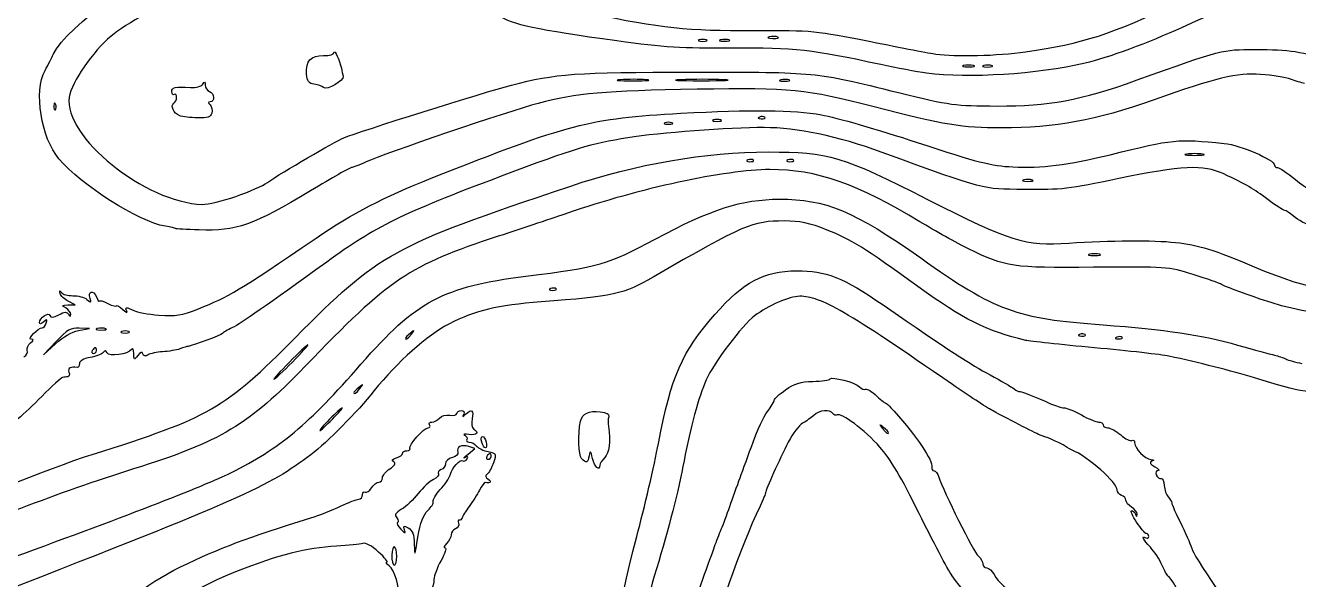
# Model space of a CAD drawing. Extents: x 32 to 2531, y 46 to 1398.
# Drawn here: x 961 to 1554, y 450 to 708 of the extents above; entities that cross this region are included whole.
import ezdxf

# ---------------------------------------------------------------- set-up
doc = ezdxf.new("R2010")
doc.units = 0
doc.layers.add('IMAGE', color=7, linetype='CONTINUOUS')

msp = doc.modelspace()

# ---------------------------------------------------------------- linework, layer by layer
at = {"layer": 'IMAGE', "color": 7}
for points in [[(1277.9865, 701.20292), (1277.9865, 701.20292)], [(1288.6786, 701.19502), (1288.6786, 701.19502)], [(1311.3453, 702.52835), (1311.3453, 702.52835)], [(1426.8155, 695.70516), (1426.8155, 695.70516)], [(1402.6532, 689.23899), (1402.6532, 689.23899)], [(1411.3452, 689.19459), (1411.3452, 689.19459)], [(1380.6924, 685.73719), (1380.6924, 685.73719)], [(1099.4736, 678.9866), (1099.4736, 678.9866)], [(1316.6786, 682.52799), (1316.6786, 682.52799)], [(974.56397, 671.23655), (974.56397, 671.23655)], [(1032.4289, 665.87497), (1032.4289, 665.87497)], [(1305.2921, 665.12539), (1305.2921, 665.12539)], [(1261.9865, 662.53625), (1261.9865, 662.53625)], [(1284.6532, 663.86959), (1284.6532, 663.86959)], [(1509.3199, 647.94155), (1509.3199, 647.94155)], [(1299.9588, 645.12539), (1299.9588, 645.12539)], [(1318.6254, 645.12539), (1318.6254, 645.12539)], [(1430.0119, 635.86123), (1430.0119, 635.86123)], [(1058.6437, 628.24861), (1058.6437, 628.24861)], [(1461.3199, 601.23899), (1461.3199, 601.23899)], [(1207.9588, 585.12539), (1207.9588, 585.12539)], [(985.24529, 565.69765), (985.24529, 565.69765)], [(998.01192, 566.5279), (998.01192, 566.5279)], [(1008.6532, 565.20292), (1008.6532, 565.20292)], [(1140.49, 563.98655), (1140.49, 563.98655)], [(1454.6255, 563.79205), (1454.6255, 563.79205)], [(1471.9588, 562.45872), (1471.9588, 562.45872)], [(993.65321, 556.31988), (993.65321, 556.31988)], [(1084.9865, 550.98655), (1084.9865, 550.98655)], [(1116.49, 538.65321), (1116.49, 538.65321)], [(1103.6532, 524.31988), (1103.6532, 524.31988)], [(1362.9865, 518.15663), (1362.9865, 518.15663)], [(1173.2669, 513.65321), (1173.2669, 513.65321)], [(1177.6532, 506.98655), (1177.6532, 506.98655)], [(1224.9516, 505.98655), (1224.9516, 505.98655)], [(1148.1353, 481.76744), (1148.1353, 481.76744)], [(1133.6532, 460.24119), (1133.6532, 460.24119)]]:
    msp.add_lwpolyline(points, close=True, dxfattribs=at)
for points in [[(1250.0268, 682.62813), (1250.0268, 682.62752)], [(1286.0475, 682.64262), (1286.0475, 682.64202)], [(1030.5101, 613.24113), (1030.5097, 613.24113)], [(980.31988, 577.63235), (983.65321, 577.69265), (980.42517, 579.33967)], [(985.24529, 565.69765), (990.31988, 566.67988), (985.59749, 566.83321)], [(974.93083, 560.65439), (968.98655, 554.32224), (974.57863, 559.51883)], [(1166.8751, 508.04392), (1170.0969, 510.66603), (1167.2203, 511.57901)]]:
    msp.add_lwpolyline(points, dxfattribs=at)
for points in [[(973.45417, 694.4074), (979.69547, 707.84257), (1018.099, 734.71396), (1034.7031, 737.26395)], [(1035.6868, 722.48379), (1024.7202, 718.34415), (1007.363, 708.74167), (1000.4545, 702.99233)], [(1426.8155, 695.70515), (1454.3413, 699.69076), (1465.758, 703.38531), (1499.1915, 719.12665)], [(1554.0696, 722.46596), (1543.2705, 723.91655), (1525.0753, 718.72783), (1499.5332, 706.91372)], [(1236.3199, 700.74632), (1198.679, 705.9186), (1187.3394, 708.34644), (1181.4474, 712.49477)], [(1224.3199, 713.62641), (1256.6361, 706.80515), (1269.3577, 705.4546), (1299.9983, 705.59231)], [(1499.5332, 706.91372), (1484.738, 700.07041), (1464.7048, 692.67852), (1454.6716, 690.36051)], [(1000.4545, 702.99233), (991.89024, 695.86512), (982.0418, 681.523), (980.9366, 674.5688)], [(1290.0572, 697.37704), (1266.5625, 697.20475), (1258.343, 697.72011), (1236.3199, 700.74632)], [(1274.6532, 701.20292), (1273.7365, 700.83304), (1274.4865, 700.5304), (1276.3199, 700.5304)], [(1277.9865, 701.20292), (1277.0699, 701.5728), (1275.5699, 701.5728), (1274.6532, 701.20292)], [(1276.3199, 700.5304), (1278.1532, 700.5304), (1278.9032, 700.83304), (1277.9865, 701.20292)], [(1284.6786, 701.24442), (1283.3813, 700.90636), (1284.1199, 700.60754), (1286.3199, 700.58036)], [(1288.6786, 701.19492), (1287.7759, 701.56015), (1285.9759, 701.58237), (1284.6786, 701.24442)], [(1286.3199, 700.58036), (1288.5199, 700.55316), (1289.5813, 700.82978), (1288.6786, 701.19502)], [(1299.9983, 705.59231), (1327.9312, 705.71791), (1328.7261, 705.64301), (1354.6649, 700.44607)], [(1307.3453, 702.57775), (1306.048, 702.2397), (1306.7865, 701.94087), (1308.9865, 701.9137)], [(1311.3453, 702.52825), (1310.4425, 702.89348), (1308.6425, 702.91571), (1307.3453, 702.57775)], [(1308.9865, 701.9137), (1311.1865, 701.8865), (1312.248, 702.16311), (1311.3453, 702.52835)], [(1099.4651, 693.91692), (1102.4558, 693.80452), (1104.3523, 694.35879), (1104.4044, 695.36048)], [(1104.4044, 695.36048), (1104.4994, 697.18879), (1107.1345, 691.56027), (1107.8349, 688.03284)], [(1359.3591, 689.67363), (1327.5904, 696.63507), (1319.0058, 697.58932), (1290.0572, 697.37704)], [(1354.6649, 700.44607), (1369.1419, 697.54556), (1382.7865, 694.92052), (1384.9865, 694.61261)], [(1384.9865, 694.61261), (1394.3888, 693.29673), (1413.658, 693.80003), (1426.8155, 695.70516)], [(1478.8801, 682.53372), (1518.9517, 696.85209), (1518.5011, 696.73541), (1533.6532, 696.71292)], [(1533.6532, 696.71292), (1550.6367, 696.68772), (1554.662, 696.06904), (1571.3221, 690.92337)], [(969.64468, 686.98655), (971.0362, 689.55321), (972.75047, 692.8926), (973.45417, 694.4074)], [(1091.6336, 685.28121), (1091.1611, 691.41341), (1093.6304, 694.13628), (1099.4651, 693.91692)], [(1380.6924, 685.73719), (1376.1305, 686.33073), (1366.5305, 688.10213), (1359.3591, 689.67363)], [(1454.6716, 690.36051), (1431.9908, 685.12051), (1400.5389, 683.15493), (1380.6924, 685.73719)], [(1397.9865, 689.23899), (1396.7032, 688.90361), (1397.7532, 688.62921), (1400.3199, 688.62921)], [(1402.6532, 689.23899), (1401.3699, 689.57435), (1399.2699, 689.57435), (1397.9865, 689.23899)], [(1400.3199, 688.62921), (1402.8865, 688.62921), (1403.9365, 688.90361), (1402.6532, 689.23899)], [(1407.3452, 689.24399), (1406.048, 688.90594), (1406.7865, 688.60711), (1408.9865, 688.57994)], [(1411.3452, 689.19449), (1410.4425, 689.55972), (1408.6425, 689.58195), (1407.3452, 689.24399)], [(1408.9865, 688.57994), (1411.1865, 688.55274), (1412.248, 688.82935), (1411.3452, 689.19459)], [(976.11207, 645.75377), (967.77041, 655.60184), (964.37289, 677.26273), (969.64468, 686.98655)], [(1095.1422, 680.54031), (1092.6314, 680.89289), (1091.8951, 681.88787), (1091.6336, 685.28121)], [(1108.6378, 684.21148), (1109.0966, 682.19311), (1100.9637, 677.55621), (1099.4736, 678.9866)], [(1107.8349, 688.03284), (1108.0847, 686.77496), (1108.446, 685.05536), (1108.6378, 684.21148)], [(1187.089, 680.12277), (1208.0316, 685.536), (1216.5031, 686.14072), (1271.6532, 686.15911)], [(1250.0268, 682.62752), (1246.9322, 682.90715), (1241.5322, 682.91048), (1238.0268, 682.63552)], [(1286.0475, 682.64202), (1280.7643, 682.89444), (1271.7643, 682.89596), (1266.0475, 682.64602)], [(1271.6532, 686.15911), (1330.3926, 686.17871), (1327.4941, 686.46584), (1367.6532, 676.64868)], [(1316.6786, 682.52789), (1315.7759, 682.89312), (1313.9759, 682.91534), (1312.6786, 682.57739)], [(1536.4071, 685.15876), (1525.4763, 685.93616), (1515.6631, 683.57707), (1486.3203, 673.11804)], [(1550.4071, 682.92889), (1548.2547, 683.76076), (1541.9547, 684.7642), (1536.4071, 685.15876)], [(1556.9869, 680.89593), (1555.5203, 681.1822), (1552.5593, 682.09703), (1550.4071, 682.92889)], [(1028.7643, 677.0452), (1028.7643, 679.09484), (1030.1863, 679.41359), (1037.5017, 679.00381)], [(1029.8754, 675.79056), (1029.2643, 675.41287), (1028.7643, 675.97745), (1028.7643, 677.0452)], [(1037.5017, 679.00381), (1040.0691, 678.86), (1042.5048, 679.52071), (1043.148, 680.53539)], [(1043.148, 680.53539), (1044.0332, 681.93199), (1044.2835, 681.84369), (1044.2995, 680.1292)], [(1044.2995, 680.1292), (1044.3105, 678.92432), (1045.2199, 677.59316), (1046.3199, 677.17104)], [(1046.3199, 677.17104), (1048.6955, 676.25941), (1049.0204, 672.31988), (1046.7199, 672.31988)], [(1099.4736, 678.9866), (1098.8391, 679.59572), (1096.8899, 680.29488), (1095.1422, 680.54031)], [(1109.0173, 655.58015), (1115.5373, 658.30436), (1175.017, 677.0024), (1187.089, 680.12277)], [(1273.6536, 678.16672), (1230.3773, 677.49477), (1217.5831, 676.35808), (1199.6536, 671.59233)], [(1238.0268, 682.63552), (1234.5213, 682.35996), (1237.0532, 682.13116), (1243.6532, 682.12711)], [(1243.6532, 682.12711), (1250.2532, 682.12311), (1253.1213, 682.34851), (1250.0268, 682.62813)], [(1266.0475, 682.64602), (1260.3306, 682.39549), (1264.6532, 682.18897), (1275.6532, 682.1871)], [(1355.6536, 670.13292), (1324.3104, 678.21145), (1317.7746, 678.85179), (1273.6536, 678.16672)], [(1275.6532, 682.1871), (1286.6532, 682.1861), (1291.3306, 682.39022), (1286.0475, 682.64262)], [(1312.6786, 682.57739), (1311.3813, 682.23933), (1312.1199, 681.94051), (1314.3199, 681.91333)], [(1314.3199, 681.91333), (1316.5199, 681.88613), (1317.5813, 682.16275), (1316.6786, 682.52799)], [(1413.6532, 670.38783), (1437.9987, 670.30783), (1451.9187, 672.89981), (1478.8801, 682.53372)], [(974.56403, 671.23655), (974.1384, 672.30019), (973.82245, 671.98425), (973.75848, 670.43099)], [(974.45877, 668.68099), (974.90183, 669.12404), (974.94919, 670.27405), (974.56397, 671.23655)], [(980.9366, 674.5688), (978.03028, 656.28149), (1016.5141, 625.22901), (1042.9865, 624.50085)], [(1032.4289, 665.87497), (1029.591, 666.92343), (1027.8898, 670.56335), (1029.7114, 671.6892)], [(1029.7114, 671.6892), (1030.4127, 672.12264), (1030.9865, 673.37725), (1030.9865, 674.47725)], [(1030.9865, 674.47725), (1030.9865, 675.57725), (1030.4865, 676.16824), (1029.8754, 675.79056)], [(1046.7199, 672.31988), (1045.5703, 672.31988), (1045.5268, 671.91292), (1046.5657, 670.87411)], [(1046.5657, 670.87411), (1047.3608, 670.07893), (1047.7353, 668.37248), (1047.3978, 667.08199)], [(1199.6536, 671.59233), (1185.6788, 667.87775), (1127.6152, 648.13537), (1119.3348, 644.28288)], [(1367.6532, 676.64868), (1392.1107, 670.66991), (1393.7011, 670.45343), (1413.6532, 670.38783)], [(1486.3203, 673.11804), (1459.7957, 663.66355), (1440.7037, 660.16207), (1415.6536, 660.15773)], [(973.75848, 670.43099), (973.70058, 669.02544), (974.01572, 668.23793), (974.45877, 668.68099)], [(1040.809, 664.86109), (1037.5226, 664.93019), (1033.7515, 665.38633), (1032.4289, 665.87497)], [(1047.3978, 667.08199), (1046.9206, 665.25691), (1045.4568, 664.76349), (1040.809, 664.86109)], [(1149.6532, 636.68399), (1214.2707, 662.2956), (1223.1881, 664.61588), (1266.1755, 667.00253)], [(1266.1755, 667.00253), (1299.0196, 668.82604), (1318.3146, 668.60871), (1331.7614, 666.26377)], [(1302.7365, 665.23064), (1301.6729, 664.80501), (1301.9888, 664.48907), (1303.5421, 664.42509)], [(1305.2921, 665.12544), (1304.8491, 665.56849), (1303.699, 665.61585), (1302.7365, 665.23064)], [(1303.5421, 664.42509), (1304.9477, 664.36719), (1305.7352, 664.68233), (1305.2921, 665.12539)], [(1331.7614, 666.26377), (1338.2464, 665.13288), (1358.2749, 659.35357), (1376.2693, 653.42085)], [(1415.6536, 660.15773), (1397.0424, 660.15473), (1389.5081, 661.40709), (1355.6536, 670.13292)], [(1305.0273, 660.31988), (1288.2325, 660.31988), (1256.2975, 657.93605), (1241.4194, 655.5718)], [(1258.6532, 662.53625), (1257.7365, 662.16637), (1258.4865, 661.86373), (1260.3199, 661.86373)], [(1261.9865, 662.53625), (1261.0699, 662.90613), (1259.5699, 662.90613), (1258.6532, 662.53625)], [(1260.3199, 661.86373), (1262.1532, 661.86373), (1262.9032, 662.16637), (1261.9865, 662.53625)], [(1281.3199, 663.86959), (1280.4032, 663.49971), (1281.1532, 663.19707), (1282.9865, 663.19707)], [(1284.6532, 663.86959), (1283.7365, 664.23947), (1282.2365, 664.23947), (1281.3199, 663.86959)], [(1282.9865, 663.19707), (1284.8199, 663.19707), (1285.5699, 663.49971), (1284.6532, 663.86959)], [(1360.0055, 648.75465), (1339.1291, 656.34465), (1320.2317, 660.31988), (1305.0273, 660.31988)], [(1073.3104, 634.69507), (1080.0867, 639.43293), (1104.3823, 653.64351), (1109.0173, 655.58015)], [(1241.4194, 655.5718), (1224.0084, 652.80503), (1216.548, 650.54005), (1182.3712, 637.64473)], [(1376.2693, 653.42085), (1404.7968, 644.01543), (1410.5232, 642.55087), (1420.9865, 641.98429)], [(1466.3199, 647.67608), (1496.2124, 655.0264), (1497.2689, 655.13089), (1519.4555, 652.93097)], [(1214.3199, 632.92665), (1245.4041, 643.38141), (1277.5416, 648.93953), (1306.9865, 648.95316)], [(1306.9865, 648.95316), (1335.1672, 648.96646), (1341.4775, 647.07953), (1381.4487, 626.69032)], [(1426.3199, 631.46937), (1405.7051, 631.7632), (1409.3667, 630.80879), (1360.0055, 648.75465)], [(1420.9865, 641.98429), (1434.3197, 641.26231), (1446.4091, 642.78016), (1466.3199, 647.67608)], [(1501.9865, 647.94155), (1499.9699, 647.63605), (1501.6199, 647.38609), (1505.6532, 647.38609)], [(1509.3199, 647.94155), (1507.3032, 648.24705), (1504.0032, 648.24705), (1501.9865, 647.94155)], [(1505.6532, 647.38609), (1509.6865, 647.38609), (1511.3365, 647.63605), (1509.3199, 647.94155)], [(1519.4555, 652.93097), (1527.0532, 652.17763), (1542.9865, 645.30615), (1542.9865, 642.78288)], [(1025.7605, 614.30099), (1013.174, 616.5184), (986.63384, 633.33187), (976.11207, 645.75377)], [(1112.4827, 641.65321), (1111.8228, 641.65321), (1103.2813, 636.81184), (1093.5016, 630.8946)], [(1119.3348, 644.28288), (1116.2261, 642.83656), (1113.1427, 641.65321), (1112.4827, 641.65321)], [(1297.4032, 645.23064), (1296.3396, 644.80501), (1296.6555, 644.48907), (1298.2088, 644.42509)], [(1299.9588, 645.12544), (1299.5157, 645.56849), (1298.3657, 645.61585), (1297.4032, 645.23064)], [(1298.2088, 644.42509), (1299.6143, 644.36719), (1300.4018, 644.68233), (1299.9588, 645.12539)], [(1316.0699, 645.23064), (1315.0062, 644.80501), (1315.3222, 644.48907), (1316.8754, 644.42509)], [(1318.6254, 645.12544), (1318.1824, 645.56849), (1317.0324, 645.61585), (1316.0699, 645.23064)], [(1316.8754, 644.42509), (1318.281, 644.36719), (1319.0685, 644.68233), (1318.6254, 645.12539)], [(1518.9866, 638.83755), (1509.8499, 643.13697), (1499.4715, 642.64327), (1470.3199, 636.52244)], [(1542.9865, 642.78288), (1542.9865, 642.16159), (1543.6041, 641.65325), (1544.3591, 641.65325)], [(1544.3591, 641.65325), (1545.114, 641.65325), (1548.864, 639.16381), (1552.6924, 636.12115)], [(1095.994, 608.75785), (1113.0919, 620.38943), (1127.6248, 627.95287), (1149.6532, 636.68399)], [(1182.3712, 637.64473), (1135.5369, 619.97356), (1123.9902, 614.29409), (1100.9868, 597.61413)], [(1307.6532, 640.75216), (1286.8438, 640.61592), (1246.3609, 631.89205), (1213.2932, 620.41804)], [(1377.6141, 616.41101), (1349.2179, 633.85597), (1328.9953, 640.89189), (1307.6532, 640.75216)], [(1426.0119, 635.91063), (1424.7147, 635.57258), (1425.4532, 635.27375), (1427.6532, 635.24658)], [(1430.0119, 635.86113), (1429.1092, 636.22636), (1427.3092, 636.24859), (1426.0119, 635.91063)], [(1470.3199, 636.52244), (1446.9599, 631.61767), (1443.5326, 631.22405), (1426.3199, 631.46937)], [(1427.6532, 635.24658), (1429.8532, 635.21938), (1430.9147, 635.49599), (1430.0119, 635.86123)], [(1539.7764, 626.79548), (1532.9699, 631.95041), (1530.1439, 633.58731), (1518.9866, 638.83755)], [(1552.6924, 636.12115), (1563.0392, 627.89804), (1572.7492, 623.85583), (1582.4204, 623.74559)], [(1093.5016, 630.8946), (1066.8669, 614.77909), (1058.8541, 611.95689), (1041.5108, 612.58293)], [(1058.6437, 628.24861), (1064.6885, 630.38048), (1071.2885, 633.28139), (1073.3104, 634.69507)], [(1086.3199, 562.3418), (1125.5458, 601.90005), (1130.9784, 604.89584), (1214.3199, 632.92665)], [(1042.9865, 624.50085), (1045.5532, 624.43015), (1052.5989, 626.11675), (1058.6437, 628.24861)], [(1254.2148, 608.33183), (1280.2085, 622.26085), (1294.5143, 626.86376), (1312.0459, 626.93905)], [(1312.0459, 626.93905), (1333.49, 627.03115), (1347.0321, 621.39644), (1377.9515, 599.51655)], [(1381.4487, 626.69032), (1419.5328, 607.26364), (1426.6897, 605.05227), (1446.9865, 606.4402)], [(1547.6904, 621.65321), (1547.0722, 621.65321), (1543.5108, 623.96724), (1539.7764, 626.79548)], [(1213.2932, 620.41804), (1207.2579, 618.32387), (1192.7199, 613.47264), (1180.9865, 609.63752)], [(1551.5672, 619.18943), (1550.0534, 620.54451), (1548.3088, 621.65321), (1547.6904, 621.65321)], [(1578.6303, 611.52988), (1565.6388, 612.21891), (1556.4491, 614.81984), (1551.5672, 619.18943)], [(1030.5097, 613.24113), (1030.3608, 613.39011), (1028.2236, 613.86704), (1025.7605, 614.30099)], [(1041.5108, 612.58293), (1035.6094, 612.79596), (1030.6591, 613.09215), (1030.5101, 613.24113)], [(1314.3199, 616.76496), (1299.3408, 616.74896), (1295.8117, 615.23636), (1253.148, 590.546)], [(1334.3199, 612.55814), (1325.9136, 615.88135), (1321.6754, 616.77283), (1314.3199, 616.76496)], [(1376.6973, 586.14428), (1351.7581, 604.22292), (1345.4353, 608.16387), (1334.3199, 612.55814)], [(1400.3199, 603.73829), (1394.8199, 606.4152), (1384.6023, 612.11792), (1377.6141, 616.41101)], [(1041.1277, 575.82773), (1055.5948, 581.57299), (1059.3198, 583.80867), (1095.994, 608.75785)], [(1180.9865, 609.63752), (1139.3367, 596.02403), (1130.3947, 589.99953), (1090.8411, 548.90389)], [(1193.8155, 590.9874), (1227.942, 595.25476), (1231.969, 596.41116), (1254.2148, 608.33183)], [(1446.9865, 606.4402), (1466.5623, 607.77883), (1486.0435, 607.90484), (1496.7683, 606.7622)], [(1496.7683, 606.7622), (1507.4907, 605.61983), (1514.7213, 603.38735), (1533.5132, 595.41729)], [(1458.5096, 595.17948), (1420.1768, 594.84693), (1417.9001, 595.18248), (1400.3199, 603.73829)], [(1456.6532, 601.23899), (1455.3699, 600.90361), (1456.4199, 600.62921), (1458.9865, 600.62921)], [(1461.3199, 601.23899), (1460.0365, 601.57435), (1457.9365, 601.57435), (1456.6532, 601.23899)], [(1458.9865, 600.62921), (1461.5532, 600.62921), (1462.6032, 600.90361), (1461.3199, 601.23899)], [(1100.9868, 597.61413), (1073.0926, 577.3878), (1060.9927, 568.97863), (1056.9979, 567.04295)], [(1320.183, 593.55177), (1333.6386, 593.69016), (1341.8132, 590.45361), (1360.4105, 577.62467)], [(1377.9515, 599.51655), (1412.9845, 574.72563), (1422.3497, 571.29193), (1462.9865, 568.33901)], [(1504.9447, 591.8204), (1493.0813, 595.44959), (1492.7132, 595.47621), (1458.5096, 595.17948)], [(1533.5132, 595.41729), (1559.8423, 584.25057), (1576.3079, 581.60111), (1590.3199, 586.27663)], [(1116.9749, 549.97589), (1142.5578, 579.37547), (1155.2877, 586.16969), (1193.8155, 590.9874)], [(1253.148, 590.546), (1239.4863, 582.6397), (1234.6029, 581.56156), (1200.9865, 579.03015)], [(1281.9262, 573.09009), (1295.5821, 588.56752), (1304.6015, 593.39153), (1320.183, 593.55177)], [(1518.278, 587.09532), (1517.5216, 587.68211), (1511.5216, 589.8084), (1504.9447, 591.8204)], [(976.657, 582.98659), (976.28017, 584.38189), (976.45865, 584.50701), (977.24729, 583.40044)], [(980.42517, 579.33967), (978.64975, 580.24543), (976.95407, 581.88659), (976.657, 582.98659)], [(977.24729, 583.40044), (977.86903, 582.52807), (980.29392, 581.86879), (982.63595, 581.93537)], [(982.63595, 581.93537), (984.97797, 582.00187), (987.92729, 581.21572), (989.19, 580.18819)], [(990.62775, 580.61055), (989.30683, 584.13677), (992.17484, 584.90912), (993.57997, 581.40557)], [(1205.4032, 585.23064), (1204.3396, 584.80501), (1204.6555, 584.48907), (1206.2088, 584.42509)], [(1207.9588, 585.12544), (1207.5157, 585.56849), (1206.3657, 585.61585), (1205.4032, 585.23064)], [(1206.2088, 584.42509), (1207.6143, 584.36719), (1208.4018, 584.68233), (1207.9588, 585.12539)], [(1426.9865, 561.08044), (1408.4843, 565.51646), (1397.824, 570.82944), (1376.6973, 586.14428)], [(1536.3199, 580.31728), (1527.1532, 583.4584), (1519.0344, 586.50852), (1518.278, 587.09532)], [(979.31988, 576.21311), (977.28308, 577.39944), (977.41016, 577.5798), (980.31988, 577.63235)], [(981.6328, 573.25365), (981.6435, 574.13388), (980.60321, 575.46564), (979.31988, 576.21311)], [(989.19, 580.18819), (991.21275, 578.54215), (991.38376, 578.59239), (990.62775, 580.61055)], [(993.57997, 581.40557), (994.26063, 579.70847), (994.85555, 578.78533), (994.90203, 579.35416)], [(994.90203, 579.35416), (994.94853, 579.92299), (996.78655, 579.45763), (998.98655, 578.31992)], [(998.98655, 578.31992), (1001.1865, 577.18225), (1002.9865, 576.65984), (1002.9865, 577.159)], [(1002.9865, 577.159), (1002.9865, 577.65815), (1004.2897, 576.92356), (1005.8824, 575.52657)], [(1007.8037, 574.65325), (1006.6195, 576.67852), (1007.6502, 576.77217), (1011.0571, 574.94885)], [(1022.7772, 572.87755), (1030.639, 572.27644), (1033.2369, 572.69411), (1041.1277, 575.82773)], [(1200.9865, 579.03015), (1180.1381, 577.46019), (1170.7972, 575.21543), (1157.945, 568.68659)], [(1321.5304, 581.65357), (1316.7684, 581.65357), (1306.7951, 577.32663), (1300.5132, 572.53516)], [(1392.7176, 540.48612), (1343.3952, 574.73713), (1331.4354, 581.65357), (1321.5304, 581.65357)], [(1360.4105, 577.62467), (1391.4923, 556.18352), (1401.2112, 549.82909), (1410.3199, 544.99325)], [(1605.6532, 579.25635), (1585.7, 570.73004), (1563.2976, 571.07284), (1536.3199, 580.31728)], [(966.98655, 569.32669), (966.98655, 571.55511), (971.33407, 574.5756), (971.94229, 572.76977)], [(970.20775, 569.17513), (970.90997, 571.00511), (970.71487, 571.08759), (969.01707, 569.67855)], [(971.94229, 572.76977), (972.32529, 571.63268), (973.40855, 571.70949), (976.00795, 573.05808)], [(976.00795, 573.05808), (978.75773, 574.48468), (979.78231, 574.53324), (980.58193, 573.27485)], [(980.58193, 573.27485), (981.37213, 572.03131), (981.61713, 572.02635), (981.6328, 573.25365)], [(1005.8824, 575.52657), (1007.4751, 574.12957), (1008.3397, 573.73659), (1007.8037, 574.65325)], [(1011.0571, 574.94885), (1012.4661, 574.19476), (1017.7402, 573.26268), (1022.7772, 572.87755)], [(1255.6677, 512.98655), (1261.7007, 544.55995), (1266.5529, 555.66636), (1281.9262, 573.09009)], [(1300.5132, 572.53516), (1294.6077, 568.03081), (1281.4509, 550.62933), (1277.9471, 542.68869)], [(963.11587, 561.61081), (961.19369, 561.65441), (966.4164, 566.98655), (968.38124, 566.98655)], [(969.01707, 569.67855), (967.89796, 568.74976), (966.98655, 568.59183), (966.98655, 569.32669)], [(968.38124, 566.98655), (968.92391, 566.98655), (969.74584, 567.97141), (970.20775, 569.17513)], [(974.57863, 559.51883), (978.02404, 562.72056), (982.11873, 565.09247), (985.24529, 565.69765)], [(985.59749, 566.83321), (981.59575, 566.96308), (979.968, 566.02025), (974.93083, 560.65439)], [(994.01192, 566.5773), (992.71463, 566.23924), (993.45321, 565.94042), (995.65321, 565.91324)], [(998.01192, 566.5278), (997.10921, 566.89303), (995.30921, 566.91525), (994.01192, 566.5773)], [(995.65321, 565.91324), (997.85321, 565.88604), (998.91463, 566.16266), (998.01192, 566.5279)], [(1005.3199, 565.20292), (1004.4032, 564.83304), (1005.1532, 564.5304), (1006.9865, 564.5304)], [(1008.6532, 565.20292), (1007.7365, 565.5728), (1006.2365, 565.5728), (1005.3199, 565.20292)], [(1006.9865, 564.5304), (1008.8199, 564.5304), (1009.5699, 564.83304), (1008.6532, 565.20292)], [(1052.3202, 564.23956), (1051.7837, 563.54769), (1038.9113, 558.77645), (1036.3202, 558.30905)], [(1056.9979, 567.04295), (1054.7918, 565.97397), (1052.6868, 564.71245), (1052.3202, 564.23956)], [(1157.945, 568.68659), (1148.1289, 563.70007), (1133.6904, 550.82498), (1123.1843, 537.68975)], [(1139.9865, 564.48996), (1138.7032, 563.48349), (1137.6532, 562.43349), (1137.6532, 562.15663)], [(1137.6532, 562.15663), (1137.6532, 561.05924), (1138.7481, 561.76555), (1140.49, 563.98655)], [(1140.49, 563.98655), (1142.1485, 566.10129), (1142.1013, 566.14845), (1139.9865, 564.48996)], [(1454.6255, 563.79211), (1454.1824, 564.23516), (1453.0324, 564.28252), (1452.0699, 563.89731)], [(1462.9865, 568.33901), (1491.6525, 566.25597), (1509.4891, 563.57508), (1525.7517, 558.90519)], [(961.37525, 556.46936), (961.03273, 557.48715), (961.70516, 559.0508), (962.86952, 559.94415)], [(962.86952, 559.94415), (964.54144, 561.22691), (964.59324, 561.57732), (963.11587, 561.61081)], [(991.65321, 507.87356), (1046.5102, 525.15613), (1053.3476, 529.09015), (1086.3199, 562.3418)], [(1036.3202, 558.30905), (1035.9535, 558.24295), (1034.2485, 557.71039), (1032.5312, 557.12567)], [(1092.2364, 558.98655), (1091.8697, 558.98655), (1088.0073, 555.38655), (1083.6532, 550.98655)], [(1084.9865, 550.98655), (1089.3406, 555.38655), (1092.6031, 558.98655), (1092.2364, 558.98655)], [(1458.9865, 557.64232), (1443.2199, 559.09374), (1428.8199, 560.6409), (1426.9865, 561.08044)], [(1452.0699, 563.89731), (1451.0063, 563.47168), (1451.3221, 563.15573), (1452.8755, 563.09176)], [(1452.8755, 563.09176), (1454.2809, 563.03386), (1455.0685, 563.349), (1454.6255, 563.79205)], [(1469.4032, 562.56397), (1468.3396, 562.13835), (1468.6555, 561.8224), (1470.2088, 561.75843)], [(1471.9588, 562.45877), (1471.5157, 562.90183), (1470.3657, 562.94919), (1469.4032, 562.56397)], [(1470.2088, 561.75843), (1471.6143, 561.70053), (1472.4019, 562.01567), (1471.9588, 562.45872)], [(1525.7517, 558.90519), (1533.3976, 556.70969), (1541.096, 554.60127), (1542.8595, 554.21981)], [(959.81623, 553.39785), (961.0162, 554.0694), (961.71776, 555.45157), (961.37525, 556.46936)], [(990.65351, 553.11845), (987.58854, 552.55485), (985.65351, 551.44841), (985.65351, 550.25947)], [(996.75502, 555.5122), (996.14919, 554.70132), (993.40351, 553.62413), (990.65351, 553.11845)], [(991.65321, 556.31988), (991.19999, 555.58655), (991.46457, 554.98655), (992.24119, 554.98655)], [(993.06524, 557.65321), (992.74185, 557.65321), (992.10644, 557.05321), (991.65321, 556.31988)], [(992.24119, 554.98655), (993.0178, 554.98655), (993.65321, 555.58655), (993.65321, 556.31988)], [(993.65321, 556.31988), (993.65321, 557.05321), (993.38863, 557.65321), (993.06524, 557.65321)], [(998.54522, 555.28264), (998.05446, 556.49681), (997.53994, 556.5628), (996.75502, 555.5122)], [(1009.9664, 556.84553), (1008.4087, 554.50109), (999.36149, 553.26305), (998.54522, 555.28264)], [(1011.0088, 554.98655), (1010.9738, 556.87084), (1010.5202, 557.67896), (1009.9664, 556.84553)], [(1012.8946, 554.05721), (1011.1965, 551.81785), (1011.0674, 551.88149), (1011.0088, 554.98655)], [(1015.2642, 554.82115), (1014.8891, 555.94652), (1014.1454, 555.70677), (1012.8946, 554.05721)], [(1017.693, 554.34429), (1016.4893, 553.60037), (1015.6138, 553.77225), (1015.2642, 554.82115)], [(1024.492, 555.78503), (1021.7877, 555.6324), (1018.7282, 554.98407), (1017.693, 554.34429)], [(1032.5312, 557.12567), (1030.8139, 556.54093), (1027.1963, 555.93765), (1024.492, 555.78503)], [(1493.6532, 553.72799), (1490.3532, 554.42944), (1474.7532, 556.1909), (1458.9865, 557.64232)], [(1533.6532, 543.56072), (1523.024, 546.8361), (1507.4359, 550.79827), (1493.6532, 553.72799)], [(1542.8595, 554.21981), (1544.6229, 553.83836), (1547.0229, 553.0338), (1548.1928, 552.43191)], [(1548.1928, 552.43191), (1549.3627, 551.83), (1552.7199, 550.89744), (1555.6532, 550.35952)], [(984.65351, 548.47777), (981.62801, 548.95548), (980.11606, 548.10831), (980.80235, 546.31988)], [(980.80235, 546.31988), (981.22446, 545.21988), (980.98865, 544.24488), (980.27834, 544.15321)], [(985.65351, 550.25947), (985.65351, 549.19269), (985.20351, 548.39093), (984.65351, 548.47777)], [(1090.8411, 548.90389), (1064.7366, 521.78172), (1051.4766, 513.85576), (1010.9184, 501.13147)], [(1056.3199, 499.37032), (1079.0741, 510.65053), (1092.5076, 521.85831), (1116.9749, 549.97589)], [(1083.6532, 550.98655), (1079.2991, 546.58655), (1076.0367, 542.98655), (1076.4034, 542.98655)], [(1076.4034, 542.98655), (1076.77, 542.98655), (1080.6325, 546.58655), (1084.9865, 550.98655)], [(977.82671, 543.81988), (977.18863, 543.72818), (972.83863, 539.75321), (968.16005, 534.98655)], [(980.27834, 544.15321), (979.56802, 544.06151), (978.46478, 543.91155), (977.82671, 543.81988)], [(1116.49, 538.65321), (1118.1485, 540.76796), (1118.1013, 540.81512), (1115.9865, 539.15663)], [(1277.9471, 542.68869), (1274.4058, 534.66324), (1270.4686, 520.28617), (1267.6223, 504.98691)], [(1314.9836, 538.05084), (1319.0988, 540.962), (1321.8924, 541.82397), (1327.7024, 541.97521)], [(1327.7024, 541.97521), (1331.7973, 542.08175), (1335.408, 542.59015), (1335.726, 543.10484)], [(1335.726, 543.10484), (1336.5452, 544.43021), (1347.2972, 541.52099), (1349.4273, 539.39759)], [(1411.3843, 528.38347), (1408.3027, 530.05023), (1399.9027, 535.49643), (1392.7176, 540.48612)], [(1410.3199, 544.99325), (1415.4532, 542.26792), (1420.4955, 539.35151), (1421.5248, 538.51233)], [(1576.3199, 536.73268), (1560.0873, 536.06512), (1555.6989, 536.76738), (1533.6532, 543.56072)], [(968.16005, 534.98655), (959.91821, 526.58956), (953.41991, 521.02545), (946.57282, 516.50271)], [(1123.1843, 537.68975), (1115.0279, 527.4922), (1101.3602, 513.6504), (1093.6532, 507.78243)], [(1115.9865, 539.15663), (1114.7032, 538.15016), (1113.6532, 537.10016), (1113.6532, 536.82329)], [(1113.6532, 536.82329), (1113.6532, 535.72591), (1114.7481, 536.43221), (1116.49, 538.65321)], [(1309.6817, 533.23132), (1309.6977, 533.83025), (1312.0832, 535.99903), (1314.9836, 538.05084)], [(1349.4273, 539.39759), (1350.4032, 538.42492), (1351.6921, 537.93233), (1352.2919, 538.30293)], [(1352.2919, 538.30293), (1352.8915, 538.67355), (1355.2431, 537.23833), (1357.5176, 535.11357)], [(1357.5176, 535.11357), (1359.7921, 532.98883), (1361.6532, 531.51131), (1361.6532, 531.83021)], [(1421.5248, 538.51233), (1422.5541, 537.67315), (1423.5933, 537.11048), (1423.8339, 537.26196)], [(1423.8339, 537.26196), (1424.3007, 537.55579), (1431.606, 534.72468), (1438.5213, 531.56991)], [(1108.1944, 529.65321), (1107.8277, 529.65321), (1105.1842, 527.25321), (1102.3199, 524.31988)], [(1103.6532, 524.31988), (1106.5175, 527.25321), (1108.5611, 529.65321), (1108.1944, 529.65321)], [(1165.7243, 526.65368), (1168.6051, 529.32768), (1169.6424, 528.59976), (1168.8189, 524.48206)], [(1219.34, 523.46973), (1220.0501, 526.90344), (1223.2797, 528.41989), (1228.5374, 527.78844)], [(1306.5017, 527.89799), (1308.235, 530.23239), (1309.666, 532.63239), (1309.6817, 533.23132)], [(1337, 526.96485), (1335.7133, 529.04676), (1330.8106, 528.57401), (1328.0823, 526.10497)], [(1361.6532, 531.83021), (1361.6532, 532.14912), (1363.4165, 530.43984), (1365.5719, 528.03183)], [(1433.6536, 516.91047), (1432.9075, 517.07433), (1419.9639, 523.74279), (1411.3843, 528.38347)], [(1438.5213, 531.56991), (1440.8323, 530.51573), (1443.6609, 529.65321), (1444.8073, 529.65321)], [(1444.8073, 529.65321), (1445.9539, 529.65321), (1449.5787, 528.15321), (1452.8625, 526.31988)], [(1102.3199, 524.31988), (1099.4556, 521.38655), (1097.412, 518.98655), (1097.7787, 518.98655)], [(1097.7787, 518.98655), (1098.1453, 518.98655), (1100.7889, 521.38655), (1103.6532, 524.31988)], [(1148.9865, 521.65368), (1148.5333, 522.38702), (1149.0245, 522.98702), (1150.0779, 522.98702)], [(1150.0779, 522.98702), (1151.1314, 522.98702), (1152.702, 523.8409), (1153.5682, 524.88454)], [(1153.5682, 524.88454), (1154.459, 525.95788), (1156.5568, 526.52568), (1158.3981, 526.1918)], [(1158.3981, 526.1918), (1160.1884, 525.86715), (1161.6532, 526.2133), (1161.6532, 526.96094)], [(1161.6532, 526.96094), (1161.6532, 527.70862), (1162.5886, 528.32035), (1163.7319, 528.32035)], [(1163.7319, 528.32035), (1165.0078, 528.32035), (1165.4472, 527.6767), (1164.8696, 526.65368)], [(1164.8696, 526.65368), (1164.1169, 525.32035), (1164.2878, 525.32035), (1165.7243, 526.65368)], [(1168.8189, 524.48206), (1168.3824, 522.29951), (1168.6843, 520.25248), (1169.5189, 519.7367)], [(1219.8352, 505.98655), (1218.3351, 507.52263), (1218.0589, 517.27503), (1219.34, 523.46973)], [(1228.5374, 527.78844), (1231.482, 527.4348), (1232.8101, 526.64525), (1232.4647, 525.45365)], [(1232.4647, 525.45365), (1232.1776, 524.46341), (1232.1146, 522.45321), (1232.3245, 520.98655)], [(1299.7647, 513.65361), (1301.7367, 519.15361), (1304.7683, 525.56359), (1306.5017, 527.89799)], [(1322.8217, 522.4383), (1321.2744, 521.63986), (1318.3055, 517.6866), (1316.2242, 513.65326)], [(1328.0823, 526.10497), (1326.7362, 524.88674), (1324.3689, 523.23674), (1322.8217, 522.4383)], [(1338.9829, 526.31769), (1338.3529, 525.92833), (1337.4605, 526.21959), (1337, 526.96485)], [(1358.9732, 511.28242), (1351.8292, 519.29774), (1340.9112, 527.50948), (1338.9829, 526.31769)], [(1365.5719, 528.03183), (1376.4167, 515.91517), (1383.7207, 505.10305), (1383.1661, 501.98695)], [(1452.8625, 526.31988), (1456.1463, 524.48655), (1459.7676, 522.98655), (1460.9097, 522.98655)], [(1460.9097, 522.98655), (1462.052, 522.98655), (1462.9865, 522.38655), (1462.9865, 521.65321)], [(1139.7945, 510.7584), (1138.9535, 512.11914), (1146.2687, 520.32035), (1148.3234, 520.32035)], [(1148.3234, 520.32035), (1149.1414, 520.32035), (1149.4398, 520.92035), (1148.9865, 521.65368)], [(1167.3199, 517.17804), (1165.3032, 517.44639), (1164.4069, 517.31194), (1165.3282, 516.87927)], [(1165.3282, 516.87927), (1166.2494, 516.44659), (1166.664, 515.54383), (1166.2495, 514.87314)], [(1169.5189, 519.7367), (1172.2169, 518.06924), (1171.027, 516.68476), (1167.3199, 517.17804)], [(1232.3245, 520.98655), (1233.3408, 513.88713), (1232.7032, 508.51273), (1230.5945, 506.40404)], [(1360.6532, 520.48996), (1358.5384, 522.14845), (1358.4913, 522.10129), (1360.1497, 519.98655)], [(1360.1497, 519.98655), (1361.8916, 517.76555), (1362.9865, 517.05924), (1362.9865, 518.15663)], [(1362.9865, 518.15663), (1362.9865, 518.43349), (1361.9365, 519.48349), (1360.6532, 520.48996)], [(1444.3203, 512.31312), (1442.5908, 513.47412), (1435.62, 516.47855), (1433.6536, 516.91047)], [(1462.9865, 521.65321), (1462.9865, 520.91988), (1463.9499, 520.31988), (1465.1273, 520.31988)], [(1465.1273, 520.31988), (1466.3048, 520.31988), (1469.0557, 518.81587), (1471.2403, 516.97763)], [(1471.2403, 516.97763), (1473.4249, 515.1394), (1475.7615, 513.9748), (1476.4328, 514.38965)], [(1138.3986, 509.65368), (1139.5419, 509.65368), (1140.17, 510.1508), (1139.7945, 510.7584)], [(1167.2203, 511.57901), (1163.7593, 512.67749), (1161.2189, 511.37477), (1162.1402, 508.97395)], [(1166.2495, 514.87314), (1165.835, 514.20244), (1166.3578, 513.65368), (1167.4113, 513.65368)], [(1167.4113, 513.65368), (1168.4647, 513.65368), (1170.0136, 512.82599), (1170.8532, 511.81436)], [(1170.8532, 511.81436), (1171.6928, 510.80275), (1174.1419, 509.6226), (1176.2958, 509.19183)], [(1173.2669, 513.65321), (1172.8833, 515.11988), (1173.0434, 516.31988), (1173.6225, 516.31988)], [(1175.0172, 510.98655), (1174.4381, 510.98655), (1173.6504, 512.18655), (1173.2669, 513.65321)], [(1173.6225, 516.31988), (1174.2017, 516.31988), (1174.9893, 515.11988), (1175.3729, 513.65321)], [(1175.3729, 513.65321), (1175.7564, 512.18655), (1175.5964, 510.98655), (1175.0172, 510.98655)], [(1245.5943, 469.65321), (1249.173, 483.21988), (1253.706, 502.71988), (1255.6677, 512.98655)], [(1293.7441, 496.98695), (1295.0834, 500.65361), (1297.7927, 508.15361), (1299.7647, 513.65361)], [(1316.2242, 513.65326), (1311.9661, 505.40188), (1305.6532, 491.33205), (1305.6532, 490.09313)], [(1377.2453, 480.33886), (1369.028, 497.01625), (1363.8052, 505.86097), (1358.9732, 511.28242)], [(1448.3203, 510.08785), (1447.2203, 510.57331), (1445.4203, 511.57468), (1444.3203, 512.31312)], [(1476.4328, 514.38965), (1477.104, 514.80451), (1477.6732, 514.35855), (1477.6976, 513.39857)], [(1477.6976, 513.39857), (1477.7686, 510.62695), (1482.5116, 505.66332), (1485.2003, 505.54795)], [(913.65321, 476.07099), (928.91697, 484.17212), (971.39259, 501.49051), (991.65321, 507.87356)], [(1093.6532, 507.78243), (1074.1823, 492.95758), (1059.2474, 486.33304), (947.65321, 443.02263)], [(1132.2233, 504.38008), (1131.1535, 505.04124), (1131.5632, 505.65703), (1133.477, 506.26446)], [(1133.477, 506.26446), (1135.0406, 506.7607), (1136.3199, 507.72628), (1136.3199, 508.4102)], [(1136.3199, 508.4102), (1136.3199, 509.09411), (1137.2553, 509.65368), (1138.3986, 509.65368)], [(1159.5645, 506.41675), (1157.7799, 505.96885), (1156.3199, 504.69501), (1156.3199, 503.58596)], [(1158.4844, 498.29119), (1159.5593, 501.83512), (1163.0619, 505.764), (1164.4059, 504.93336)], [(1162.1402, 508.97395), (1162.5397, 507.93283), (1161.5026, 506.9032), (1159.5645, 506.41675)], [(1164.4059, 504.93336), (1164.9906, 504.57201), (1165.9031, 504.97886), (1166.4338, 505.83748)], [(1165.5259, 506.41019), (1164.4959, 505.86657), (1165.103, 506.60176), (1166.8751, 508.04392)], [(1166.4338, 505.83748), (1167.0756, 506.87595), (1166.7716, 507.06768), (1165.5259, 506.41019)], [(1175.6532, 506.98655), (1175.2, 506.25321), (1175.4646, 505.65321), (1176.2412, 505.65321)], [(1177.0652, 508.31988), (1176.7419, 508.31988), (1176.1064, 507.71988), (1175.6532, 506.98655)], [(1176.2412, 505.65321), (1177.0178, 505.65321), (1177.6532, 506.25321), (1177.6532, 506.98655)], [(1176.2958, 509.19183), (1180.0769, 508.43562), (1180.1603, 508.25763), (1178.7142, 504.03115)], [(1177.6532, 506.98655), (1177.6532, 507.71988), (1177.3886, 508.31988), (1177.0652, 508.31988)], [(1223.3588, 507.31988), (1222.7199, 503.88348), (1222.1131, 503.65387), (1219.8352, 505.98655)], [(1224.9516, 505.98655), (1224.0591, 509.72321), (1223.8398, 509.9068), (1223.3588, 507.31988)], [(1228.3199, 502.89131), (1228.3199, 499.83916), (1225.8855, 502.07615), (1224.9516, 505.98655)], [(1230.5945, 506.40404), (1229.3435, 505.15299), (1228.3199, 503.57227), (1228.3199, 502.89131)], [(1267.6223, 504.98691), (1265.0389, 491.10121), (1260.4667, 473.20301), (1254.7328, 454.52955)], [(1469.6145, 491.27897), (1469.5335, 494.81525), (1456.16, 506.62796), (1448.3203, 510.08785)], [(1485.7847, 504.70289), (1484.4176, 504.16161), (1484.7753, 503.48696), (1487.118, 502.18873)], [(1485.2003, 505.54795), (1486.9212, 505.47405), (1487.0956, 505.22193), (1485.7847, 504.70289)], [(1010.9184, 501.13147), (976.29312, 490.26852), (935.72831, 474.70575), (918.98655, 465.86164)], [(949.65321, 458.06975), (1004.7312, 478.06713), (1044.0821, 493.30352), (1056.3199, 499.37032)], [(1126.9865, 496.95631), (1126.9865, 498.0394), (1128.5223, 499.93187), (1130.3994, 501.16178)], [(1130.3994, 501.16178), (1132.7348, 502.69198), (1133.3106, 503.70806), (1132.2233, 504.38008)], [(1153.0694, 498.85251), (1153.4732, 498.19913), (1152.4197, 497.01147), (1150.7284, 496.21325)], [(1154.3275, 500.80499), (1153.2317, 500.38449), (1152.6656, 499.50588), (1153.0694, 498.85251)], [(1156.3199, 503.58596), (1156.3199, 502.47692), (1155.4233, 501.22548), (1154.3275, 500.80499)], [(1175.7681, 498.65368), (1174.7824, 497.97302), (1174.9585, 497.23442), (1176.3199, 496.34076)], [(1178.7142, 504.03115), (1177.8904, 501.62354), (1176.5647, 499.20368), (1175.7681, 498.65368)], [(1383.1661, 501.98695), (1383.0031, 501.07028), (1383.4555, 500.32028), (1384.1716, 500.32028)], [(1384.1716, 500.32028), (1384.8876, 500.32028), (1385.8961, 498.97028), (1386.4127, 497.32028)], [(1487.118, 502.18873), (1488.8791, 501.21284), (1489.5887, 500.39311), (1488.6951, 500.36713)], [(1488.6951, 500.36713), (1487.8013, 500.34113), (1487.4083, 499.43885), (1487.8215, 498.36204)], [(1121.9303, 492.26864), (1122.8641, 493.76376), (1124.3837, 494.98704), (1125.3073, 494.98704)], [(1125.3073, 494.98704), (1126.2309, 494.98704), (1126.9865, 495.87322), (1126.9865, 496.95631)], [(1150.7284, 496.21325), (1149.037, 495.41504), (1145.8532, 492.47305), (1143.6532, 489.67549)], [(1153.9244, 491.49827), (1155.9827, 493.75192), (1158.0348, 496.80873), (1158.4844, 498.29119)], [(1174.8444, 494.76539), (1174.3996, 494.81709), (1173.2118, 493.23823), (1172.2048, 491.25662)], [(1176.3199, 496.34076), (1178.0626, 495.19676), (1177.3819, 494.46998), (1174.8444, 494.76539)], [(1288.9788, 483.65361), (1290.2604, 487.32028), (1292.4048, 493.32028), (1293.7441, 496.98695)], [(1386.4127, 497.32028), (1388.4088, 490.94371), (1402.8089, 462.12757), (1404.8428, 460.43956)], [(1487.8215, 498.36204), (1488.2347, 497.28523), (1489.2192, 496.53523), (1490.0091, 496.69537)], [(1490.0091, 496.69537), (1490.7991, 496.85552), (1491.4921, 495.36641), (1491.5493, 493.38625)], [(1491.5493, 493.38625), (1491.6063, 491.40609), (1492.4032, 489.03609), (1493.3199, 488.11959)], [(1107.4307, 483.74447), (1111.1276, 485.52788), (1114.94, 486.98704), (1115.9027, 486.98704)], [(1115.9027, 486.98704), (1116.8655, 486.98704), (1117.6532, 487.92246), (1117.6532, 489.06574)], [(1117.6532, 489.06574), (1117.6532, 490.20902), (1118.2336, 490.78572), (1118.9429, 490.34732)], [(1118.9429, 490.34732), (1119.6523, 489.90892), (1120.9966, 490.77352), (1121.9303, 492.26864)], [(1143.6532, 489.67549), (1141.4532, 486.87793), (1137.9728, 483.57659), (1135.919, 482.33916)], [(1150.6558, 485.97892), (1150.3951, 486.76091), (1151.866, 489.24461), (1153.9244, 491.49827)], [(1172.2048, 491.25662), (1171.1979, 489.275), (1169.0551, 485.85368), (1167.443, 483.65368)], [(1305.6532, 490.09313), (1305.6532, 489.64518), (1304.4818, 486.81296), (1303.0502, 483.7993)], [(1471.6536, 488.80299), (1470.5536, 489.22509), (1469.636, 490.33928), (1469.6145, 491.27897)], [(1473.6536, 486.49889), (1473.6536, 487.34403), (1472.7536, 488.38087), (1471.6536, 488.80299)], [(1493.3199, 488.11959), (1494.2365, 487.20308), (1494.9865, 485.95657), (1494.9865, 485.34957)], [(1093.5145, 478.2791), (1097.4716, 479.50163), (1103.7339, 481.96104), (1107.4307, 483.74447)], [(1135.919, 482.33916), (1133.0613, 480.6174), (1132.5266, 479.67732), (1133.6413, 478.33424)], [(1143.5407, 469.31549), (1144.6834, 476.21496), (1145.9972, 479.77544), (1148.1353, 481.76744)], [(1148.1353, 481.76744), (1149.7822, 483.30176), (1150.9164, 485.19693), (1150.6558, 485.97892)], [(1167.443, 483.65368), (1165.8309, 481.45368), (1164.3187, 479.05368), (1164.0825, 478.32035)], [(1303.0502, 483.7993), (1293.6945, 464.10564), (1281.7916, 430.2274), (1279.7027, 417.3472)], [(1284.9493, 472.98695), (1285.8839, 475.18695), (1287.6972, 479.98695), (1288.9788, 483.65361)], [(1476.3203, 483.29691), (1474.8536, 484.21285), (1473.6536, 485.65375), (1473.6536, 486.49889)], [(1478.6355, 476.32023), (1476.7149, 479.25356), (1475.6584, 481.65356), (1476.2875, 481.65356)], [(1476.2875, 481.65356), (1476.9167, 481.65356), (1477.734, 480.90356), (1478.1039, 479.98689)], [(1478.8817, 479.97619), (1478.9387, 480.88664), (1477.7869, 482.38096), (1476.3203, 483.29691)], [(1494.9865, 485.34957), (1494.9865, 484.74257), (1497.0865, 479.99675), (1499.6532, 474.80331)], [(1032.8258, 455.43674), (1051.2364, 464.36422), (1063.8862, 469.12543), (1093.5145, 478.2791)], [(1133.9866, 476.11621), (1133.3755, 475.86156), (1134.0546, 474.49905), (1135.4958, 473.0884)], [(1133.6413, 478.33424), (1134.4424, 477.36897), (1134.5978, 476.37085), (1133.9866, 476.11621)], [(1162.4445, 475.80975), (1162.8269, 474.81318), (1162.2053, 473.6392), (1161.0632, 473.20092)], [(1162.7012, 477.30435), (1162.1776, 477.4789), (1162.0621, 476.80632), (1162.4445, 475.80975)], [(1164.0825, 478.32035), (1163.8464, 477.58702), (1163.2248, 477.12982), (1162.7012, 477.30435)], [(1392.6009, 451.31813), (1390.4837, 454.43578), (1383.5737, 467.49512), (1377.2453, 480.33886)], [(1478.1039, 479.98689), (1478.6345, 478.67179), (1478.7987, 478.6694), (1478.8817, 479.97619)], [(1483.2237, 470.98689), (1482.6207, 470.98689), (1480.556, 473.38689), (1478.6355, 476.32023)], [(1135.4958, 473.0884), (1137.6967, 470.93419), (1137.9772, 470.88576), (1137.248, 472.78592)], [(1137.248, 472.78592), (1136.517, 474.69092), (1136.7964, 474.82537), (1139.0166, 473.63716)], [(1139.0166, 473.63716), (1141.0322, 472.55841), (1141.687, 470.74544), (1141.7969, 465.93964)], [(1141.7969, 465.93964), (1141.9313, 460.05683), (1142.0433, 460.27357), (1143.5407, 469.31549)], [(1158.9865, 470.45743), (1158.9865, 469.3868), (1158.0437, 467.56796), (1156.8913, 466.41559)], [(1161.0632, 473.20092), (1159.921, 472.76264), (1158.9865, 471.52807), (1158.9865, 470.45743)], [(1237.0931, 389.2409), (1233.6531, 414.0164), (1235.4824, 431.3195), (1245.5943, 469.65321)], [(1281.871, 464.98695), (1282.6295, 467.18695), (1284.0147, 470.78695), (1284.9493, 472.98695)], [(1485.0663, 464.59537), (1481.61, 468.25), (1480.5471, 470.4948), (1482.9869, 468.98689)], [(1482.9869, 468.98689), (1483.7203, 468.53367), (1484.3203, 468.79825), (1484.3203, 469.57487)], [(1484.3203, 469.57487), (1484.3203, 470.35148), (1483.8268, 470.98689), (1483.2237, 470.98689)], [(1499.6532, 474.80331), (1502.2199, 469.60987), (1504.3199, 464.79343), (1504.3199, 464.10012)], [(1105.5889, 465.09447), (1090.8578, 464.27892), (1079.7944, 461.43508), (1057.6528, 452.77256)], [(1117.7943, 466.3648), (1116.5462, 465.96867), (1111.0538, 465.39703), (1105.5889, 465.09447)], [(1125.1915, 462.37549), (1121.9634, 465.34019), (1119.2228, 466.81819), (1117.7943, 466.3648)], [(1133.6532, 460.24119), (1133.6532, 465.81664), (1131.5372, 466.43316), (1131.3804, 460.90337)], [(1156.1982, 464.32035), (1156.9694, 464.32035), (1156.1122, 461.65488), (1154.2935, 458.3971)], [(1156.8913, 466.41559), (1155.7389, 465.2632), (1155.427, 464.32035), (1156.1982, 464.32035)], [(1276.3289, 449.65361), (1278.6186, 455.88695), (1281.1125, 462.78695), (1281.871, 464.98695)], [(1490.4513, 456.36696), (1489.3664, 458.90792), (1486.9432, 462.61071), (1485.0663, 464.59537)], [(1504.3199, 464.10012), (1504.3199, 461.94619), (1525.6195, 430.6016), (1530.77, 425.1759)], [(1129.0646, 457.65959), (1129.7547, 457.66359), (1128.0118, 459.78524), (1125.1915, 462.37549)], [(1130.1379, 455.95084), (1128.8574, 456.88715), (1128.3744, 457.65608), (1129.0646, 457.65959)], [(1131.3804, 460.90337), (1131.3084, 458.38245), (1131.7911, 456.31988), (1132.4519, 456.31988)], [(1132.4519, 456.31988), (1133.1126, 456.31988), (1133.6532, 458.08447), (1133.6532, 460.24119)], [(1154.2935, 458.3971), (1152.4747, 455.1393), (1150.9865, 451.19986), (1150.9865, 449.64276)], [(1404.8428, 460.43956), (1406.0219, 459.46104), (1406.9865, 457.83389), (1406.9865, 456.82369)], [(996.75371, 425.8787), (1001.4203, 435.2579), (1016.2184, 447.38367), (1032.8258, 455.43674)], [(1057.6528, 452.77256), (1035.9706, 444.2898), (1018.6597, 431.7086), (1011.1912, 419.0052)], [(1133.8457, 444.31981), (1135.5768, 444.31995), (1132.3953, 454.30017), (1130.1379, 455.95084)], [(1254.7328, 454.52955), (1243.5934, 418.2529), (1243.6161, 395.2603), (1254.8218, 364.5567)], [(1424.3767, 424.9756), (1416.3623, 426.5191), (1400.5271, 439.6467), (1392.6009, 451.31813)], [(1406.9865, 456.82369), (1406.9865, 455.81348), (1407.7852, 454.98695), (1408.7612, 454.98695)], [(1408.7612, 454.98695), (1409.7373, 454.98695), (1411.292, 453.57419), (1412.2161, 451.84747)], [(1412.2161, 451.84747), (1416.1884, 444.42523), (1428.028, 438.1365), (1446.3199, 433.733)], [(1493.4711, 451.03363), (1492.8951, 451.42599), (1491.5361, 453.82599), (1490.4513, 456.36696)], [(1150.9865, 449.64276), (1150.9865, 448.08568), (1150.4213, 445.7555), (1149.7304, 444.46456)], [(1268.2348, 404.5191), (1268.3088, 422.1003), (1270.3126, 433.275), (1276.3289, 449.65361)], [(1497.7825, 444.77933), (1495.9872, 447.82683), (1494.0471, 450.64125), (1493.4711, 451.03363)]]:
    msp.add_open_spline(points, degree=3, dxfattribs=at)

doc.saveas('drawing.dxf')
